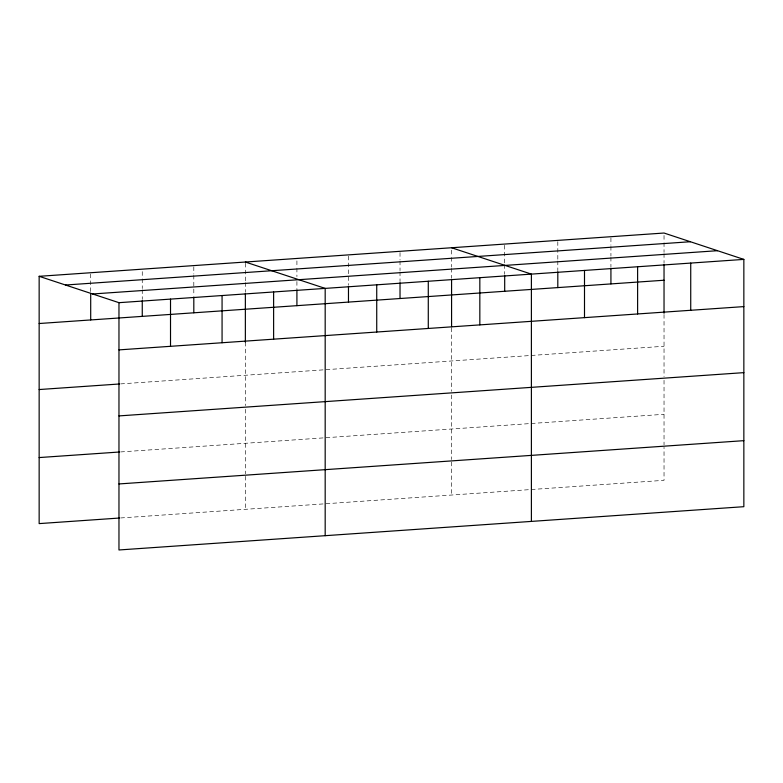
<?xml version="1.0" encoding="UTF-8"?>
<svg xmlns="http://www.w3.org/2000/svg" width="783" height="783" viewBox="0 0 783 783"><rect width="100%" height="100%" fill="white"/><g stroke="black" fill="none" stroke-linecap="round" stroke-linejoin="round"><path stroke-width="0.59" stroke-dasharray="3.92 2.94" d="M120.68 383.895L664.033 346.262M120.68 451.928L664.033 414.295M120.68 517.955L664.033 480.322L664.033 447.308M664.033 235.458L664.033 241.507M664.033 242.72L664.033 252.4M664.033 253.614L664.033 263.294M664.033 314.472L664.033 376.633M664.033 380.284L664.033 444.861M610.926 237.924L610.926 245.187M610.926 246.391L610.926 256.08M610.926 257.284L610.926 266.974M557.809 241.604L557.809 259.76M557.809 260.964L557.809 270.654M504.692 245.275L504.692 263.431M504.692 264.644L504.692 274.324M451.576 250.168L451.576 256.217M451.576 257.431L451.576 267.111M451.576 268.324L451.576 278.004M451.576 327.969L451.576 391.353M451.576 394.994L451.576 459.572M451.576 462.019L451.576 495.032M400.025 252.527L400.025 259.79M400.025 261.003L400.025 270.683M400.025 271.897L400.025 281.577M348.474 256.1L348.474 285.149M296.914 260.876L296.914 266.934M296.914 268.138L296.914 276.614M296.914 281.459L296.914 288.721M245.363 263.235L245.363 281.391M245.363 282.604L245.363 292.284M245.363 342.249L245.363 405.633M245.363 409.274L245.363 473.862M245.363 476.299L245.363 509.312M193.812 266.807L193.812 274.07M193.812 275.283L193.812 295.857M142.261 271.593L142.261 277.642M142.261 278.856L142.261 288.536M142.261 289.749L142.261 299.429M90.701 273.952L90.701 292.108"/><path stroke-width="1.17" d="M39.15 276.311L118.967 302.678L118.967 549.969L743.85 506.689L743.85 259.398L664.033 233.031L39.15 276.311L39.15 523.602L119.476 518.033M245.363 342.249L245.363 293.498M451.576 326.746L451.576 279.218M664.033 313.249L664.033 264.507M65.488 285.012L690.371 241.732M92.629 293.977L717.512 250.697M118.967 302.678L743.85 259.398M39.15 323.516L664.033 280.236M118.967 349.884L743.85 306.603M39.15 389.543L119.476 383.983M118.967 415.91L743.85 372.639M39.15 457.566L119.476 452.006M118.967 483.943L743.85 440.663M451.576 247.751L531.393 274.119L531.393 521.4M245.363 262.031L325.18 288.398L325.18 535.689M690.733 263.078L690.733 310.283M637.616 266.758L637.616 313.963M610.926 268.178L610.926 283.916M584.5 270.438L584.5 317.644M557.809 271.858L557.809 287.596M504.692 275.538L504.692 291.276M479.832 277.691L479.832 324.886M428.281 281.254L428.281 328.459M400.025 282.79L400.025 298.519M376.731 284.826L376.731 332.031M348.474 286.353L348.474 302.091M296.914 289.925L296.914 305.664M273.619 291.971L273.619 339.176M222.069 295.534L222.069 342.739M193.812 297.07L193.812 312.799M170.518 299.106L170.518 346.311M142.261 300.643L142.261 316.371M90.701 293.312L90.701 319.944"/></g></svg>
